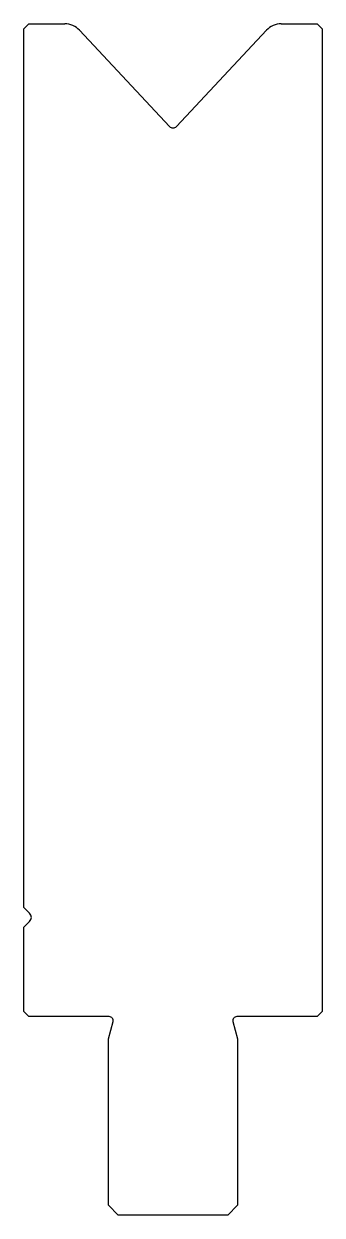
# Model space of a CAD drawing. Header units: metres. Extents: x -16 to 14, y -69 to 51.
import ezdxf

# ---------------------------------------------------------------- set-up
doc = ezdxf.new("R2010")
doc.units = ezdxf.units.M

msp = doc.modelspace()

# ---------------------------------------------------------------- linework, layer by layer
for p, q in [((-15.347193, 51.425234), (-15.847193, 50.925234)), ((-15.847193, -37.574766), (-15.847193, 50.925234)), ((-15.347193, 51.425234), (-11.716818, 51.425234)), ((-10.254111, 50.789231), (-1.21287, 41.093687)), ((-0.481516, 41.093687), (8.559724, 50.789231)), ((10.022431, 51.425234), (13.652807, 51.425234)), ((14.152807, 50.925234), (13.652807, 51.425234)), ((14.152807, 50.925234), (14.152807, -48.074766)), ((-15.271457, -38.150502), (-15.847193, -37.574766)), ((-15.847193, -39.574766), (-15.271457, -38.99903)), ((-15.847193, -48.074766), (-15.847193, -39.574766)), ((-15.847193, -48.074766), (-15.347193, -48.574766)), ((-7.267193, -48.574766), (-15.347193, -48.574766)), ((-7.347193, -50.818811), (-6.880823, -49.078294)), ((5.186436, -49.078294), (5.652807, -50.818811)), ((13.652807, -48.574766), (5.572807, -48.574766)), ((13.652807, -48.574766), (14.152807, -48.074766)), ((-7.347193, -67.574766), (-7.347193, -50.818811)), ((5.652807, -50.818811), (5.652807, -67.574766)), ((-7.347193, -67.574766), (-6.347193, -68.574766)), ((4.652807, -68.574766), (5.652807, -67.574766)), ((4.652807, -68.574766), (-6.347193, -68.574766))]:
    msp.add_line(p, q)
for centre, radius, start, end in [((-11.716818, 49.425234), 2, 43, 90), ((10.022431, 49.425234), 2, 90, 137), ((-0.847193, 41.434686), 0.5, 223, 317), ((-15.695721, -38.574766), 0.6, 315, 45), ((-7.267193, -48.974766), 0.4, 345, 90), ((5.572807, -48.974766), 0.4, 90, 195)]:
    msp.add_arc(centre, radius, start, end)

doc.saveas('drawing.dxf')
